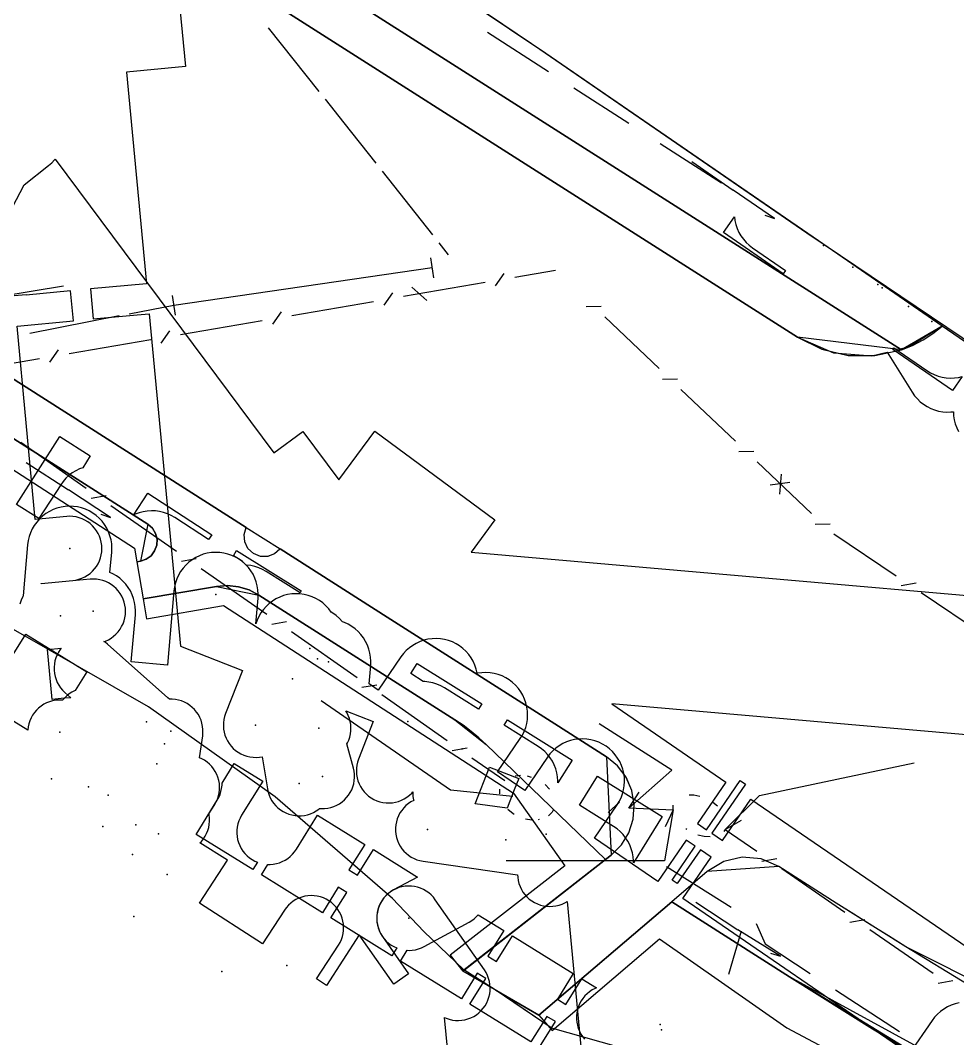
# Model space of a CAD drawing. Header units: metres. Extents: x -3782 to -2031, y 18790 to 19846.
# Drawn here: x -2467.7 to -2421.1, y 19615.4 to 19666 of the extents above; entities that cross this region are included whole.
import ezdxf

# ---------------------------------------------------------------- set-up
doc = ezdxf.new("R2010")
doc.units = ezdxf.units.M
for name, color, linetype in [('BENCH', 7, 'Continuous'), ('BOUNDARY', 7, 'Continuous'), ('CURB', 7, 'Continuous'), ('ELECTR_CABLE', 7, 'Continuous'), ('ELECTR_CABLE_COMM', 7, 'Continuous'), ('GAS', 7, 'Continuous'), ('GRASS', 7, 'Continuous'), ('GROUND', 7, 'Continuous'), ('OVERHEAD_POWER_LINE', 7, 'Continuous'), ('ROAD', 7, 'Continuous'), ('SEWER', 7, 'Continuous'), ('SIDEWALK_PATH', 7, 'Continuous'), ('TREE', 7, 'Continuous'), ('WATER_PIPELINE', 7, 'Continuous')]:
    doc.layers.add(name, color=color, linetype=linetype)

msp = doc.modelspace()

# ---------------------------------------------------------------- linework, layer by layer
at = {"layer": 'BENCH'}
msp.add_point((-2443.606, 19625.278), dxfattribs=at)
at = {"layer": 'BOUNDARY'}
for points in [[(-2419.987, 19607.631), (-2426.816, 19611.058), (-2433.941, 19613.818), (-2441.277, 19615.881), (-2441.355, 19615.925), (-2444.139, 19617.811), (-2445.697, 19618.812), (-2447.681, 19620.711), (-2449.238, 19622.35), (-2455.079, 19627.414), (-2461.381, 19631.891), (-2468.086, 19635.738), (-2475.131, 19638.921), (-2482.451, 19641.409), (-2489.976, 19643.178), (-2493.199, 19643.614), (-2495.313, 19644.008), (-2495.42, 19644.205), (-2498.71, 19650.978), (-2502.947, 19657.843), (-2507.854, 19664.246), (-2513.381, 19670.122)], [(-2446.438, 19667.642), (-2441.924, 19664.597), (-2428.377, 19655.277), (-2427.737, 19654.841), (-2414.11, 19645.658)]]:
    msp.add_lwpolyline(points, dxfattribs=at)
at = {"layer": 'CURB'}
for points in [[(-2423.945, 19649.646), (-2464.219, 19675.3)], [(-2429.103, 19650.265), (-2465.72, 19673.596)], [(-2488.205, 19664.047), (-2488.083, 19664.239), (-2483.941, 19665.158), (-2481.493, 19663.599), (-2481.053, 19662.971), (-2479.373, 19655.372), (-2456.513, 19640.809), (-2454.833, 19639.739), (-2449.516, 19636.353)], [(-2490.258, 19659.341), (-2461.409, 19640.964), (-2461.78, 19639.135), (-2461.957, 19639.105)], [(-2421.91, 19650.825), (-2423.945, 19649.646)], [(-2423.945, 19649.646), (-2429.103, 19650.265)], [(-2461.639, 19637.25), (-2458.004, 19637.872), (-2455.886, 19637.446), (-2446.154, 19631.247), (-2444.582, 19630.008), (-2438.656, 19624.289)], [(-2449.516, 19636.353), (-2441.17, 19631.036)], [(-2441.17, 19631.036), (-2438.608, 19629.404)], [(-2438.608, 19629.404), (-2438.372, 19624.511), (-2438.656, 19624.289)], [(-2438.656, 19624.289), (-2445.754, 19618.74)], [(-2430.035, 19623.943), (-2430.035, 19623.943), (-2433.594, 19623.695), (-2435.359, 19622.189)], [(-2423.716, 19619.95), (-2427.179, 19622.124), (-2430.035, 19623.943)], [(-2435.359, 19622.189), (-2441.965, 19616.552)], [(-2369.945, 19589.558), (-2385.416, 19595.289), (-2392.782, 19598.356), (-2429.511, 19618.464), (-2435.359, 19622.189)], [(-2372.192, 19594.32), (-2374.049, 19595.045), (-2374.356, 19595.166), (-2423.716, 19619.95)]]:
    msp.add_lwpolyline(points, dxfattribs=at)
at = {"layer": 'ELECTR_CABLE'}
for points in [[(-2455.423, 19665.666), (-2452.903, 19662.496)], [(-2444.526, 19665.439), (-2441.49, 19663.485)], [(-2440.229, 19662.674), (-2437.495, 19660.914)], [(-2452.592, 19662.104), (-2451.657, 19660.927)], [(-2451.657, 19660.927), (-2450.078, 19658.93)], [(-2435.932, 19659.908), (-2432.895, 19657.954)], [(-2449.767, 19658.538), (-2447.255, 19655.362)], [(-2446.945, 19654.97), (-2446.471, 19654.371)], [(-2447.349, 19654.214), (-2447.205, 19653.224)], [(-2447.277, 19653.719), (-2460.124, 19651.856)], [(-2460.196, 19652.351), (-2460.052, 19651.361)], [(-2460.124, 19651.856), (-2462.344, 19651.423)], [(-2462.834, 19651.328), (-2467.274, 19650.463)], [(-2435.618, 19623.938), (-2432.403, 19621.929)], [(-2431.162, 19621.107), (-2430.723, 19620.091)], [(-2432.53, 19618.595), (-2431.891, 19620.739)], [(-2430.723, 19620.091), (-2428.474, 19618.625)], [(-2427.217, 19617.806), (-2424.041, 19615.735)]]:
    msp.add_lwpolyline(points, dxfattribs=at)
for points in [[(-2432.785, 19655.475), (-2432.246, 19656.255), (-2432.222, 19656.07), (-2432.175, 19655.869), (-2432.108, 19655.674), (-2432.023, 19655.487), (-2431.92, 19655.308), (-2431.8, 19655.141), (-2431.664, 19654.986), (-2431.513, 19654.845), (-2431.35, 19654.72), (-2429.704, 19653.583), (-2429.815, 19653.423)], [(-2424.376, 19649.666), (-2424.32, 19649.746), (-2422.675, 19648.609), (-2422.5, 19648.501), (-2422.315, 19648.41), (-2422.122, 19648.337), (-2421.923, 19648.284), (-2421.72, 19648.25), (-2421.514, 19648.237), (-2421.308, 19648.244), (-2421.104, 19648.271), (-2420.921, 19648.314), (-2421.405, 19647.614)], [(-2464.649, 19643.78), (-2464.81, 19643.72), (-2464.995, 19643.629), (-2465.17, 19643.521), (-2465.334, 19643.396), (-2465.485, 19643.256), (-2465.621, 19643.101), (-2465.742, 19642.934), (-2466.832, 19641.253), (-2467.932, 19641.954), (-2465.782, 19645.327), (-2464.275, 19644.367)], [(-2461.413, 19642.51), (-2458.232, 19640.446), (-2458.386, 19640.209), (-2460.064, 19641.297), (-2460.242, 19641.401), (-2460.429, 19641.486), (-2460.624, 19641.553), (-2460.825, 19641.6), (-2461.029, 19641.628), (-2461.235, 19641.635), (-2461.441, 19641.622), (-2461.644, 19641.589), (-2461.843, 19641.536), (-2462.036, 19641.464), (-2462.117, 19641.425)], [(-2456.996, 19639.657), (-2453.78, 19637.648), (-2453.835, 19637.56), (-2455.531, 19638.62), (-2455.71, 19638.721), (-2455.899, 19638.803), (-2456.095, 19638.867), (-2456.297, 19638.911), (-2456.501, 19638.935), (-2456.521, 19638.935), (-2456.582, 19638.998), (-2456.739, 19639.132), (-2456.908, 19639.25), (-2457.154, 19639.404)], [(-2448.021, 19634.048), (-2444.805, 19632.039), (-2444.972, 19631.771), (-2446.668, 19632.831), (-2446.848, 19632.931), (-2447.037, 19633.014), (-2447.233, 19633.077), (-2447.435, 19633.121), (-2447.639, 19633.145), (-2447.716, 19633.147), (-2448.34, 19633.537)], [(-2443.533, 19631.244), (-2440.318, 19629.234), (-2441.02, 19628.11), (-2441.018, 19628.199), (-2441.035, 19628.404), (-2441.071, 19628.607), (-2441.127, 19628.805), (-2441.203, 19628.997), (-2441.296, 19629.181), (-2441.408, 19629.354), (-2441.535, 19629.516), (-2441.678, 19629.664), (-2441.835, 19629.798), (-2442.004, 19629.916), (-2443.7, 19630.976)], [(-2439.046, 19628.439), (-2435.83, 19626.429), (-2437.267, 19624.129), (-2437.265, 19624.219), (-2437.282, 19624.425), (-2437.318, 19624.628), (-2437.374, 19624.826), (-2437.45, 19625.018), (-2437.543, 19625.201), (-2437.655, 19625.375), (-2437.782, 19625.537), (-2437.925, 19625.685), (-2438.082, 19625.819), (-2438.251, 19625.936), (-2439.947, 19626.996)]]:
    msp.add_lwpolyline(points, close=True, dxfattribs=at)
at = {"layer": 'ELECTR_CABLE_COMM'}
for points in [[(-2444.122, 19652.822), (-2443.689, 19653.434)], [(-2443.167, 19653.255), (-2441.136, 19653.603)], [(-2473.365, 19651.557), (-2465.604, 19652.828)], [(-2448.706, 19652.306), (-2444.645, 19653.002)], [(-2449.662, 19651.873), (-2449.229, 19652.485)], [(-2448.287, 19652.757), (-2447.537, 19652.095)], [(-2454.246, 19651.356), (-2450.185, 19652.052)], [(-2439.614, 19651.791), (-2438.865, 19651.81)], [(-2455.201, 19650.923), (-2454.769, 19651.535)], [(-2438.696, 19651.284), (-2435.99, 19648.712)], [(-2459.785, 19650.407), (-2455.724, 19651.103)], [(-2460.741, 19649.974), (-2460.308, 19650.586)], [(-2465.325, 19649.457), (-2461.264, 19650.153)], [(-2466.28, 19649.025), (-2465.848, 19649.637)], [(-2470.864, 19648.508), (-2466.803, 19649.204)], [(-2435.822, 19648.186), (-2435.072, 19648.204)], [(-2434.903, 19647.678), (-2432.198, 19645.106)], [(-2467.73, 19645.046), (-2464.472, 19642.768)], [(-2432.029, 19644.58), (-2431.279, 19644.599)], [(-2431.111, 19644.073), (-2428.405, 19641.501)], [(-2429.921, 19643.458), (-2430.002, 19642.46)], [(-2429.484, 19643.046), (-2430.475, 19642.907)], [(-2464.226, 19642.273), (-2463.488, 19642.403)], [(-2463.243, 19641.908), (-2459.984, 19639.629)], [(-2428.236, 19640.975), (-2427.487, 19640.994)], [(-2427.301, 19640.489), (-2424.203, 19638.406)], [(-2459.739, 19639.134), (-2459.001, 19639.265)], [(-2458.755, 19638.77), (-2455.497, 19636.491)], [(-2423.948, 19637.916), (-2423.213, 19638.06)], [(-2422.958, 19637.569), (-2419.86, 19635.487)], [(-2455.251, 19635.996), (-2454.513, 19636.126)], [(-2454.268, 19635.631), (-2451.01, 19633.352)], [(-2450.764, 19632.857), (-2450.026, 19632.988)], [(-2446.362, 19627.739), (-2452.797, 19632.187)], [(-2449.78, 19632.493), (-2446.522, 19630.214)], [(-2435.357, 19628.728), (-2438.97, 19631.045)], [(-2446.277, 19629.719), (-2445.539, 19629.849)], [(-2445.293, 19629.354), (-2443.664, 19628.215)], [(-2431.006, 19627.483), (-2423.308, 19629.098)], [(-2443.143, 19628.457), (-2442.873, 19628.484)], [(-2437.489, 19626.854), (-2435.357, 19628.728)], [(-2442.551, 19628.453), (-2442.353, 19628.396)], [(-2441.656, 19628.019), (-2441.437, 19627.788)], [(-2443.259, 19627.425), (-2446.362, 19627.739)], [(-2443.916, 19627.566), (-2443.907, 19627.79)], [(-2437.489, 19626.854), (-2436.978, 19627.636)], [(-2434.489, 19627.512), (-2434.27, 19627.509)], [(-2434.27, 19627.509), (-2433.957, 19627.447)], [(-2432.703, 19625.793), (-2431.006, 19627.483)], [(-2438.516, 19626.633), (-2437.964, 19627.14)], [(-2435.298, 19626.775), (-2435.286, 19626.99)], [(-2433.323, 19627.145), (-2433.089, 19626.961)], [(-2443.254, 19626.568), (-2443.51, 19626.774)], [(-2443.199, 19626.538), (-2443.254, 19626.568)], [(-2441.315, 19626.65), (-2441.491, 19626.469)], [(-2441.245, 19626.772), (-2441.315, 19626.65)], [(-2437.49, 19626.855), (-2435.299, 19626.762)], [(-2435.299, 19626.762), (-2435.726, 19624.223)], [(-2435.299, 19626.762), (-2435.695, 19625.915)], [(-2442.316, 19626.249), (-2442.64, 19626.298)], [(-2441.955, 19626.276), (-2442.006, 19626.262)], [(-2432.703, 19625.793), (-2431.889, 19626.251)], [(-2434.61, 19625.786), (-2434.662, 19625.818)], [(-2433.751, 19625.432), (-2434.066, 19625.51)], [(-2433.448, 19625.412), (-2433.751, 19625.432)], [(-2432.703, 19625.793), (-2432.772, 19625.691)], [(-2432.703, 19625.793), (-2431.129, 19624.702)], [(-2433.445, 19625.412), (-2433.448, 19625.412)], [(-2435.726, 19624.223), (-2443.598, 19624.223)], [(-2430.881, 19624.208), (-2430.144, 19624.342)], [(-2429.896, 19623.848), (-2426.749, 19621.668)], [(-2426.501, 19621.174), (-2425.764, 19621.307)], [(-2425.516, 19620.813), (-2422.369, 19618.633)], [(-2422.121, 19618.139), (-2421.384, 19618.272)]]:
    msp.add_lwpolyline(points, dxfattribs=at)
at = {"layer": 'GAS'}
for points in [[(-2468.268, 19634.225), (-2467.477, 19635.5), (-2464.447, 19633.62), (-2465.017, 19632.7), (-2465.05, 19632.687), (-2465.19, 19632.615), (-2465.322, 19632.53), (-2465.445, 19632.432), (-2465.557, 19632.323), (-2465.645, 19632.219), (-2465.679, 19632.222), (-2465.836, 19632.225), (-2465.992, 19632.212), (-2466.147, 19632.184), (-2466.298, 19632.14), (-2466.444, 19632.083), (-2466.583, 19632.011), (-2466.715, 19631.925), (-2466.838, 19631.828), (-2466.951, 19631.718), (-2467.052, 19631.599), (-2467.141, 19631.469), (-2467.218, 19631.332), (-2467.28, 19631.188), (-2467.328, 19631.038), (-2467.361, 19630.885), (-2467.378, 19630.732), (-2468.423, 19631.38)], [(-2441.939, 19614.954), (-2441.148, 19616.228), (-2441.573, 19616.492), (-2442.364, 19615.217), (-2445.395, 19617.097), (-2444.604, 19618.372), (-2445.029, 19618.635), (-2445.82, 19617.36), (-2448.851, 19619.24), (-2448.517, 19619.778), (-2448.421, 19619.774), (-2448.264, 19619.782), (-2448.109, 19619.806), (-2447.956, 19619.845), (-2447.809, 19619.898), (-2447.667, 19619.966), (-2445.438, 19621.171), (-2445.303, 19621.252), (-2445.178, 19621.347), (-2445.062, 19621.453), (-2444.978, 19621.546), (-2443.711, 19620.76), (-2444.502, 19619.485), (-2444.077, 19619.221), (-2443.286, 19620.496), (-2440.255, 19618.616), (-2441.046, 19617.342), (-2440.621, 19617.078), (-2439.831, 19618.353), (-2439.106, 19617.903), (-2439.174, 19617.875), (-2439.313, 19617.802), (-2439.444, 19617.716), (-2439.566, 19617.617), (-2439.678, 19617.507), (-2439.778, 19617.386), (-2439.866, 19617.256), (-2439.941, 19617.118), (-2440.002, 19616.973), (-2440.049, 19616.823), (-2440.08, 19616.669), (-2440.097, 19616.513), (-2440.097, 19616.356), (-2440.083, 19616.2), (-2440.053, 19616.046), (-2440.009, 19615.895), (-2439.949, 19615.75), (-2439.876, 19615.611), (-2439.79, 19615.48), (-2439.691, 19615.358)]]:
    msp.add_lwpolyline(points, dxfattribs=at)
for points in [[(-2457.11, 19629.07), (-2455.692, 19628.19), (-2456.746, 19626.49), (-2456.822, 19626.353), (-2456.884, 19626.209), (-2456.932, 19626.059), (-2456.965, 19625.906), (-2456.983, 19625.75), (-2456.985, 19625.593), (-2456.972, 19625.436), (-2456.944, 19625.282), (-2456.901, 19625.131), (-2456.843, 19624.985), (-2456.771, 19624.846), (-2456.686, 19624.714), (-2456.588, 19624.591), (-2456.478, 19624.478), (-2456.359, 19624.377), (-2456.229, 19624.287), (-2456.092, 19624.211), (-2455.961, 19624.155), (-2456.187, 19623.791), (-2459.013, 19625.543), (-2457.959, 19627.243), (-2457.883, 19627.38), (-2457.821, 19627.524), (-2457.773, 19627.674), (-2457.74, 19627.827), (-2457.722, 19627.983), (-2457.721, 19628.084)], [(-2450.623, 19625.047), (-2451.414, 19623.772), (-2450.989, 19623.508), (-2450.198, 19624.783), (-2448.004, 19623.422), (-2449.189, 19622.781), (-2449.323, 19622.7), (-2449.449, 19622.606), (-2449.564, 19622.5), (-2449.669, 19622.383), (-2449.762, 19622.257), (-2449.842, 19622.122), (-2449.909, 19621.979), (-2449.961, 19621.831), (-2449.999, 19621.679), (-2450.021, 19621.523), (-2450.028, 19621.366), (-2450.019, 19621.21), (-2449.996, 19621.054), (-2449.957, 19620.902), (-2449.903, 19620.755), (-2449.835, 19620.613), (-2449.754, 19620.479), (-2449.66, 19620.353), (-2449.554, 19620.237), (-2449.437, 19620.132), (-2449.311, 19620.039), (-2449.176, 19619.959), (-2449.034, 19619.893), (-2449.275, 19619.504), (-2452.306, 19621.384), (-2451.516, 19622.658), (-2451.941, 19622.922), (-2452.731, 19621.647), (-2455.762, 19623.527), (-2455.438, 19624.05), (-2455.332, 19624.048), (-2455.175, 19624.061), (-2455.021, 19624.089), (-2454.87, 19624.133), (-2454.724, 19624.191), (-2454.584, 19624.262), (-2454.453, 19624.348), (-2454.33, 19624.445), (-2454.217, 19624.555), (-2454.116, 19624.675), (-2454.026, 19624.804), (-2452.972, 19626.503)]]:
    msp.add_lwpolyline(points, close=True, dxfattribs=at)
at = {"layer": 'GRASS'}
for points in [[(-2464.219, 19675.3), (-2423.945, 19649.646), (-2423.394, 19649.864), (-2422.869, 19650.135), (-2422.373, 19650.456), (-2421.91, 19650.825), (-2428.065, 19655.062), (-2441.616, 19664.39), (-2459.587, 19676.511)], [(-2420.582, 19612.982), (-2429.511, 19618.464), (-2435.359, 19622.189), (-2441.965, 19616.552), (-2441.315, 19615.791), (-2435.977, 19620.347), (-2429.638, 19615.917), (-2396.983, 19598.568)]]:
    msp.add_lwpolyline(points, dxfattribs=at)
for points in [[(-2490.258, 19659.341), (-2490.264, 19659.031), (-2490.254, 19658.722), (-2490.228, 19658.414), (-2490.187, 19658.107), (-2489.587, 19654.409), (-2487.422, 19654.76), (-2486.128, 19646.428), (-2488.236, 19646.088), (-2488.079, 19645.1), (-2483.963, 19645.765), (-2485.553, 19654.973), (-2462.073, 19639.783), (-2461.957, 19639.105), (-2461.78, 19639.135), (-2461.493, 19639.23), (-2461.251, 19639.402), (-2461.071, 19639.638), (-2460.966, 19639.922), (-2460.952, 19640.225), (-2461.026, 19640.512), (-2461.181, 19640.765), (-2461.409, 19640.964)], [(-2455.886, 19637.446), (-2456.379, 19637.699), (-2456.905, 19637.857), (-2457.452, 19637.915), (-2458.004, 19637.872), (-2461.639, 19637.25), (-2461.47, 19636.264), (-2457.647, 19636.919), (-2443.23, 19627.592), (-2440.68, 19623.976), (-2446.37, 19619.528), (-2445.754, 19618.74), (-2438.656, 19624.289), (-2444.582, 19630.008), (-2444.951, 19630.347), (-2445.337, 19630.667), (-2445.738, 19630.967), (-2446.154, 19631.247)]]:
    msp.add_lwpolyline(points, close=True, dxfattribs=at)
at = {"layer": 'GROUND'}
for points in [[(-2420.234, 19649.655), (-2421.91, 19650.825), (-2423.563, 19649.79), (-2424.004, 19649.683), (-2464.219, 19675.3)], [(-2446.438, 19667.642), (-2441.924, 19664.597), (-2428.377, 19655.277), (-2427.737, 19654.841), (-2414.11, 19645.658)], [(-2490.255, 19659.339), (-2461.409, 19640.964), (-2461.181, 19640.765), (-2461.026, 19640.512), (-2460.952, 19640.225), (-2460.966, 19639.922), (-2461.071, 19639.638), (-2461.251, 19639.402), (-2461.493, 19639.23), (-2461.78, 19639.135), (-2461.957, 19639.105), (-2461.639, 19637.25), (-2458.004, 19637.872), (-2457.452, 19637.915), (-2456.905, 19637.857), (-2456.379, 19637.699), (-2455.886, 19637.446), (-2446.154, 19631.247), (-2445.738, 19630.967), (-2445.337, 19630.667), (-2444.951, 19630.347), (-2444.582, 19630.008), (-2438.656, 19624.289), (-2445.678, 19618.8), (-2445.697, 19618.812), (-2447.681, 19620.711), (-2449.238, 19622.35), (-2455.079, 19627.414), (-2461.381, 19631.891), (-2468.086, 19635.738)], [(-2419.987, 19607.631), (-2426.816, 19611.058), (-2433.941, 19613.818), (-2441.277, 19615.881), (-2441.355, 19615.925), (-2444.108, 19617.79), (-2441.965, 19616.552), (-2435.359, 19622.189), (-2429.511, 19618.464), (-2425.38, 19615.877), (-2421.211, 19613.354), (-2417.003, 19610.897)]]:
    msp.add_lwpolyline(points, dxfattribs=at)
at = {"layer": 'OVERHEAD_POWER_LINE'}
for points in [[(-2434.369, 19659.007), (-2432.315, 19657.581)], [(-2430.246, 19656.177), (-2432.315, 19657.581)], [(-2430.735, 19656.346), (-2430.246, 19656.177)], [(-2467.451, 19644.035), (-2465.35, 19642.68)], [(-2463.261, 19641.306), (-2465.35, 19642.68)], [(-2463.752, 19641.469), (-2463.261, 19641.306)], [(-2434.164, 19622.173), (-2432.075, 19620.799)], [(-2429.949, 19619.483), (-2432.075, 19620.799)], [(-2430.444, 19619.632), (-2429.949, 19619.483)]]:
    msp.add_lwpolyline(points, dxfattribs=at)
at = {"layer": 'ROAD'}
for points in [[(-2465.72, 19673.595), (-2429.103, 19650.266), (-2429.102, 19650.265), (-2427.311, 19649.499), (-2427.308, 19649.498), (-2425.415, 19649.344), (-2425.411, 19649.344), (-2424.652, 19649.527), (-2423.402, 19647.531), (-2423.284, 19647.362), (-2423.15, 19647.205), (-2423.002, 19647.062), (-2422.84, 19646.935), (-2422.666, 19646.824), (-2422.483, 19646.73), (-2422.291, 19646.655), (-2422.092, 19646.599), (-2421.89, 19646.563), (-2421.684, 19646.547), (-2421.478, 19646.551), (-2421.36, 19646.565), (-2421.348, 19646.364), (-2421.315, 19646.16), (-2421.263, 19645.961), (-2421.191, 19645.768), (-2421.101, 19645.583)], [(-2420.619, 19618.059), (-2423.716, 19619.95), (-2424.585, 19620.489), (-2425.451, 19621.031), (-2426.316, 19621.576), (-2427.179, 19622.124), (-2430.034, 19623.943), (-2430.035, 19623.943), (-2430.917, 19624.323), (-2430.92, 19624.324), (-2431.854, 19624.405), (-2431.857, 19624.405), (-2432.769, 19624.195), (-2432.772, 19624.193), (-2433.593, 19623.695), (-2433.594, 19623.694), (-2435.359, 19622.189), (-2441.964, 19616.553), (-2441.965, 19616.553), (-2441.966, 19616.553), (-2445.754, 19618.74), (-2445.754, 19618.741), (-2438.656, 19624.289), (-2438.373, 19624.51), (-2438.372, 19624.511), (-2437.864, 19625.018), (-2437.862, 19625.02), (-2437.493, 19625.624), (-2437.492, 19625.626), (-2437.276, 19626.3), (-2437.275, 19626.302), (-2437.224, 19627.018), (-2437.224, 19627.02), (-2437.344, 19627.727), (-2437.345, 19627.729), (-2437.625, 19628.379), (-2437.626, 19628.381), (-2438.051, 19628.947), (-2438.053, 19628.949), (-2438.608, 19629.404), (-2438.609, 19629.405), (-2441.17, 19631.036), (-2449.516, 19636.353), (-2454.827, 19639.736), (-2454.831, 19639.737), (-2454.835, 19639.737), (-2454.839, 19639.735), (-2455.112, 19639.492), (-2455.114, 19639.491), (-2455.451, 19639.366), (-2455.453, 19639.366), (-2455.813, 19639.369), (-2455.815, 19639.37), (-2456.161, 19639.507), (-2456.162, 19639.508), (-2456.433, 19639.763), (-2456.434, 19639.765), (-2456.589, 19640.09), (-2456.59, 19640.091), (-2456.619, 19640.451), (-2456.619, 19640.452), (-2456.515, 19640.802), (-2456.515, 19640.807), (-2456.516, 19640.811), (-2456.519, 19640.814), (-2479.372, 19655.371)]]:
    msp.add_lwpolyline(points, dxfattribs=at)
at = {"layer": 'SEWER'}
for points in [[(-2460.212, 19670.752), (-2459.54, 19663.739), (-2462.473, 19663.458), (-2461.483, 19652.932), (-2464.264, 19652.671), (-2464.125, 19651.185), (-2461.941, 19651.39), (-2461.94, 19651.383), (-2461.343, 19651.439), (-2459.787, 19634.897), (-2456.709, 19633.694), (-2457.545, 19631.554), (-2457.595, 19631.405), (-2457.63, 19631.252), (-2457.65, 19631.097), (-2457.655, 19630.94), (-2457.644, 19630.783), (-2457.618, 19630.628), (-2457.576, 19630.477), (-2457.52, 19630.33), (-2457.45, 19630.189), (-2457.367, 19630.056), (-2457.271, 19629.932), (-2457.163, 19629.818), (-2457.045, 19629.715), (-2456.917, 19629.624), (-2456.781, 19629.546), (-2456.637, 19629.482), (-2456.488, 19629.432), (-2456.335, 19629.397), (-2456.18, 19629.377), (-2456.023, 19629.372), (-2455.866, 19629.383), (-2455.731, 19629.406), (-2455.464, 19627.803), (-2455.431, 19627.65), (-2455.383, 19627.5), (-2455.32, 19627.356), (-2455.243, 19627.219), (-2455.154, 19627.09), (-2455.052, 19626.97), (-2454.939, 19626.861), (-2454.816, 19626.764), (-2454.684, 19626.679), (-2454.544, 19626.608), (-2454.398, 19626.55), (-2454.247, 19626.507), (-2454.092, 19626.479), (-2453.936, 19626.467), (-2453.779, 19626.469), (-2453.623, 19626.488), (-2453.47, 19626.521), (-2453.32, 19626.569), (-2453.176, 19626.632), (-2453.039, 19626.708), (-2452.91, 19626.798), (-2452.871, 19626.831), (-2452.78, 19626.824), (-2452.623, 19626.826), (-2452.467, 19626.844), (-2452.314, 19626.878), (-2452.165, 19626.926), (-2452.021, 19626.989), (-2451.883, 19627.065), (-2451.754, 19627.155), (-2451.635, 19627.256), (-2451.526, 19627.369), (-2451.428, 19627.492), (-2451.343, 19627.624), (-2451.272, 19627.764), (-2451.214, 19627.91), (-2451.171, 19628.061), (-2451.143, 19628.216), (-2451.131, 19628.372), (-2451.133, 19628.529), (-2451.152, 19628.685), (-2451.185, 19628.839), (-2451.51, 19630.045), (-2451.483, 19630.092), (-2451.419, 19630.235), (-2451.369, 19630.384), (-2451.334, 19630.537), (-2451.314, 19630.693), (-2451.309, 19630.85), (-2451.32, 19631.006), (-2451.346, 19631.161), (-2451.387, 19631.313), (-2451.443, 19631.46), (-2451.513, 19631.6), (-2451.565, 19631.684), (-2450.203, 19631.151), (-2450.931, 19629.288), (-2450.981, 19629.139), (-2451.016, 19628.986), (-2451.036, 19628.83), (-2451.041, 19628.674), (-2451.03, 19628.517), (-2451.004, 19628.362), (-2450.962, 19628.211), (-2450.907, 19628.064), (-2450.837, 19627.923), (-2450.753, 19627.79), (-2450.657, 19627.666), (-2450.549, 19627.552), (-2450.431, 19627.449), (-2450.303, 19627.358), (-2450.167, 19627.28), (-2450.023, 19627.215), (-2449.875, 19627.165), (-2449.722, 19627.13), (-2449.566, 19627.11), (-2449.409, 19627.106), (-2449.252, 19627.117), (-2449.097, 19627.143), (-2448.946, 19627.184), (-2448.799, 19627.24), (-2448.659, 19627.31), (-2448.526, 19627.393), (-2448.401, 19627.489), (-2448.287, 19627.597), (-2448.237, 19627.655), (-2448.239, 19627.578), (-2448.228, 19627.422), (-2448.202, 19627.267), (-2448.192, 19627.231), (-2448.326, 19627.159), (-2448.457, 19627.071), (-2448.578, 19626.971), (-2448.688, 19626.859), (-2448.787, 19626.737), (-2448.874, 19626.606), (-2448.947, 19626.468), (-2449.007, 19626.322), (-2449.052, 19626.172), (-2449.082, 19626.018), (-2449.096, 19625.861), (-2449.096, 19625.704), (-2449.08, 19625.548), (-2449.048, 19625.394), (-2449.002, 19625.244), (-2448.941, 19625.099), (-2448.867, 19624.961), (-2448.779, 19624.831), (-2448.679, 19624.71), (-2448.567, 19624.6), (-2448.445, 19624.501), (-2448.314, 19624.414), (-2448.176, 19624.34), (-2448.03, 19624.281), (-2447.88, 19624.236), (-2447.726, 19624.206), (-2443.028, 19623.53), (-2443.016, 19623.406), (-2442.994, 19623.251), (-2442.956, 19623.098), (-2442.904, 19622.95), (-2442.837, 19622.808), (-2442.757, 19622.673), (-2442.664, 19622.546), (-2442.559, 19622.43), (-2442.443, 19622.324), (-2442.317, 19622.23), (-2442.183, 19622.148), (-2442.041, 19622.081), (-2441.894, 19622.027), (-2441.741, 19621.989), (-2441.586, 19621.965), (-2441.429, 19621.957), (-2441.273, 19621.964), (-2441.117, 19621.986), (-2440.965, 19622.024), (-2440.817, 19622.076), (-2440.675, 19622.143), (-2440.569, 19622.205), (-2439.704, 19613.052)], [(-2446.269, 19612.376), (-2446.652, 19616.429), (-2446.57, 19616.393), (-2446.422, 19616.343), (-2446.268, 19616.308), (-2446.113, 19616.288), (-2445.956, 19616.284), (-2445.799, 19616.295), (-2445.644, 19616.321), (-2445.493, 19616.362), (-2445.346, 19616.418), (-2445.206, 19616.488), (-2445.073, 19616.572), (-2444.948, 19616.668), (-2444.834, 19616.776), (-2444.731, 19616.894), (-2444.64, 19617.022), (-2444.563, 19617.159), (-2444.498, 19617.302), (-2444.449, 19617.451), (-2444.414, 19617.604), (-2444.394, 19617.76), (-2444.389, 19617.917), (-2444.4, 19618.073), (-2444.427, 19618.228), (-2444.468, 19618.379), (-2444.524, 19618.526), (-2444.594, 19618.667), (-2444.677, 19618.8), (-2447.116, 19622.29), (-2447.212, 19622.414), (-2447.32, 19622.528), (-2447.439, 19622.631), (-2447.567, 19622.722), (-2447.703, 19622.8), (-2447.846, 19622.864), (-2447.995, 19622.914), (-2448.148, 19622.949), (-2448.304, 19622.969), (-2448.461, 19622.973), (-2448.618, 19622.962), (-2448.773, 19622.936), (-2448.924, 19622.895), (-2449.071, 19622.839), (-2449.211, 19622.769), (-2449.344, 19622.685), (-2449.468, 19622.589), (-2449.583, 19622.481), (-2449.686, 19622.363), (-2449.776, 19622.235), (-2449.854, 19622.099), (-2449.918, 19621.955), (-2449.968, 19621.806), (-2450.003, 19621.653), (-2450.023, 19621.497), (-2450.028, 19621.341), (-2450.017, 19621.184), (-2449.99, 19621.029), (-2449.949, 19620.878), (-2449.893, 19620.731), (-2449.823, 19620.59), (-2449.739, 19620.457), (-2448.446, 19618.606), (-2449.184, 19618.091), (-2450.902, 19620.551), (-2452.534, 19618.034), (-2453.021, 19618.35), (-2451.932, 19620.028), (-2451.853, 19620.163), (-2451.788, 19620.306), (-2451.737, 19620.455), (-2451.701, 19620.607), (-2451.68, 19620.763), (-2451.675, 19620.92), (-2451.684, 19621.077), (-2451.71, 19621.232), (-2451.75, 19621.383), (-2451.805, 19621.531), (-2451.874, 19621.672), (-2451.956, 19621.805), (-2452.052, 19621.93), (-2452.159, 19622.045), (-2452.276, 19622.149), (-2452.404, 19622.241), (-2452.539, 19622.319), (-2452.682, 19622.385), (-2452.831, 19622.436), (-2452.984, 19622.472), (-2453.139, 19622.493), (-2453.296, 19622.498), (-2453.453, 19622.488), (-2453.608, 19622.463), (-2453.76, 19622.423), (-2453.907, 19622.368), (-2454.048, 19622.299), (-2454.181, 19622.216), (-2454.306, 19622.121), (-2454.421, 19622.014), (-2454.525, 19621.896), (-2454.617, 19621.769), (-2455.705, 19620.091), (-2458.837, 19622.123), (-2457.447, 19624.264), (-2458.818, 19625.121), (-2458.744, 19625.196), (-2458.646, 19625.318), (-2458.559, 19625.449), (-2458.486, 19625.588), (-2458.428, 19625.734), (-2458.383, 19625.885), (-2458.354, 19626.039), (-2458.34, 19626.195), (-2458.341, 19626.352), (-2458.357, 19626.508), (-2458.369, 19626.566), (-2458.085, 19627.022), (-2458.008, 19627.159), (-2457.945, 19627.302), (-2457.897, 19627.452), (-2457.863, 19627.605), (-2457.845, 19627.761), (-2457.842, 19627.918), (-2457.855, 19628.075), (-2457.882, 19628.229), (-2457.925, 19628.38), (-2457.982, 19628.527), (-2458.054, 19628.666), (-2458.139, 19628.799), (-2458.236, 19628.922), (-2458.345, 19629.035), (-2458.464, 19629.137), (-2458.593, 19629.226), (-2458.73, 19629.303), (-2458.838, 19629.35), (-2458.683, 19630.442), (-2458.668, 19630.599), (-2458.669, 19630.756), (-2458.686, 19630.912), (-2458.717, 19631.066), (-2458.764, 19631.216), (-2458.825, 19631.36), (-2458.899, 19631.498), (-2458.987, 19631.628), (-2459.088, 19631.749), (-2459.199, 19631.86), (-2459.321, 19631.959), (-2459.452, 19632.045), (-2459.591, 19632.118), (-2459.737, 19632.177), (-2459.887, 19632.222), (-2460.041, 19632.252), (-2460.198, 19632.266), (-2460.34, 19632.265), (-2460.413, 19632.336), (-2463.411, 19634.997), (-2463.533, 19635.095), (-2463.59, 19635.132), (-2463.514, 19635.159), (-2463.372, 19635.225), (-2463.237, 19635.306), (-2463.11, 19635.399), (-2462.994, 19635.503), (-2462.888, 19635.619), (-2462.793, 19635.745), (-2462.712, 19635.879), (-2462.644, 19636.021), (-2462.591, 19636.169), (-2462.552, 19636.321), (-2462.528, 19636.476), (-2462.52, 19636.633), (-2462.527, 19636.79), (-2462.549, 19636.945), (-2462.587, 19637.097), (-2462.639, 19637.246), (-2462.705, 19637.388), (-2462.786, 19637.523), (-2462.879, 19637.649), (-2462.983, 19637.766), (-2463.099, 19637.872), (-2463.225, 19637.966), (-2463.359, 19638.048), (-2463.501, 19638.115), (-2463.649, 19638.169), (-2463.801, 19638.208), (-2463.956, 19638.231), (-2464.113, 19638.24), (-2464.27, 19638.233), (-2466.708, 19638.004), (-2466.71, 19638.025), (-2465.145, 19638.172), (-2464.99, 19638.194), (-2464.837, 19638.232), (-2464.689, 19638.284), (-2464.547, 19638.35), (-2464.412, 19638.431), (-2464.285, 19638.524), (-2464.169, 19638.628), (-2464.063, 19638.744), (-2463.968, 19638.87), (-2463.887, 19639.004), (-2463.819, 19639.146), (-2463.766, 19639.294), (-2463.727, 19639.446), (-2463.703, 19639.601), (-2463.695, 19639.758), (-2463.702, 19639.915), (-2463.724, 19640.07), (-2463.762, 19640.222), (-2463.814, 19640.371), (-2463.88, 19640.513), (-2463.961, 19640.648), (-2464.054, 19640.774), (-2464.158, 19640.891), (-2464.274, 19640.997), (-2464.4, 19641.091), (-2464.534, 19641.173), (-2464.676, 19641.24), (-2464.824, 19641.294), (-2464.976, 19641.333), (-2465.131, 19641.356), (-2465.288, 19641.365), (-2465.445, 19641.358), (-2467.01, 19641.211), (-2467.914, 19650.828), (-2465.111, 19651.092), (-2465.25, 19652.578), (-2467.457, 19652.37), (-2467.457, 19652.378), (-2468.055, 19652.322)]]:
    msp.add_lwpolyline(points, dxfattribs=at)
for points in [[(-2465.57, 19632.311), (-2465.57, 19632.312), (-2466.168, 19632.256), (-2466.401, 19634.74), (-2465.716, 19634.805), (-2465.768, 19634.74), (-2465.854, 19634.609), (-2465.926, 19634.469), (-2465.985, 19634.324), (-2466.029, 19634.173), (-2466.058, 19634.019), (-2466.072, 19633.862), (-2466.07, 19633.705), (-2466.053, 19633.549), (-2466.021, 19633.395), (-2465.973, 19633.246), (-2465.912, 19633.101), (-2465.836, 19632.963), (-2465.748, 19632.834), (-2465.647, 19632.714), (-2465.535, 19632.604), (-2465.24, 19632.342)], [(-2442.972, 19628.324), (-2443.19, 19627.765), (-2443.188, 19627.765), (-2443.55, 19626.838), (-2445.134, 19627.066), (-2444.421, 19628.89)]]:
    msp.add_lwpolyline(points, close=True, dxfattribs=at)
at = {"layer": 'SIDEWALK_PATH'}
for points in [[(-2465.72, 19673.596), (-2429.103, 19650.265), (-2427.891, 19649.673), (-2426.594, 19649.368), (-2425.262, 19649.357), (-2423.945, 19649.646), (-2464.219, 19675.3)], [(-2490.258, 19659.341), (-2461.409, 19640.964), (-2461.181, 19640.765), (-2461.026, 19640.512), (-2460.952, 19640.225), (-2460.966, 19639.922), (-2461.071, 19639.638), (-2461.251, 19639.402), (-2461.493, 19639.23), (-2461.78, 19639.135), (-2461.957, 19639.105), (-2461.639, 19637.25), (-2458.004, 19637.872), (-2457.452, 19637.915), (-2456.905, 19637.857), (-2456.379, 19637.699), (-2455.886, 19637.446), (-2446.154, 19631.247), (-2445.738, 19630.967), (-2445.337, 19630.667), (-2444.951, 19630.347), (-2444.582, 19630.008), (-2438.656, 19624.289), (-2438.372, 19624.511), (-2437.863, 19625.019), (-2437.493, 19625.625), (-2437.275, 19626.301), (-2437.224, 19627.019), (-2437.344, 19627.728), (-2437.626, 19628.38), (-2438.052, 19628.948), (-2438.608, 19629.404), (-2441.17, 19631.036), (-2449.516, 19636.353), (-2454.833, 19639.739), (-2455.113, 19639.492), (-2455.452, 19639.366), (-2455.814, 19639.369), (-2456.161, 19639.508), (-2456.434, 19639.764), (-2456.589, 19640.09), (-2456.619, 19640.451), (-2456.513, 19640.809), (-2479.373, 19655.372)]]:
    msp.add_lwpolyline(points, dxfattribs=at)
msp.add_lwpolyline([(-2423.716, 19619.95), (-2424.584, 19620.489), (-2425.451, 19621.031), (-2426.316, 19621.576), (-2427.179, 19622.124), (-2430.035, 19623.943), (-2430.919, 19624.323), (-2431.855, 19624.405), (-2432.771, 19624.194), (-2433.594, 19623.695), (-2435.359, 19622.189), (-2429.511, 19618.464), (-2425.38, 19615.877), (-2421.211, 19613.354), (-2417.003, 19610.897), (-2412.757, 19608.504), (-2411.198, 19612.602), (-2414.36, 19614.385), (-2417.5, 19616.203), (-2420.619, 19618.058)], close=True, dxfattribs=at)
at = {"layer": 'TREE'}
for p in [(-2427.809, 19654.826), (-2426.362, 19653.76), (-2425.122, 19652.887), (-2424.892, 19652.72), (-2423.597, 19651.798), (-2422.422, 19651.053), (-2465.294, 19639.764), (-2458.021, 19637.468), (-2464.12, 19636.64), (-2465.76, 19636.408), (-2453.353, 19634.783), (-2452.975, 19634.275), (-2452.421, 19634.13), (-2454.214, 19633.278), (-2461.474, 19631.14), (-2448.485, 19631.151), (-2465.782, 19630.626), (-2460.267, 19630.668), (-2456.055, 19630.972), (-2452.909, 19630.818), (-2460.581, 19630.042), (-2445.783, 19629.801), (-2460.959, 19629.046), (-2466.198, 19628.313), (-2453.886, 19628.066), (-2452.73, 19628.423), (-2464.365, 19627.914), (-2463.39, 19627.491), (-2463.655, 19625.934), (-2462.001, 19626.018), (-2460.876, 19625.576), (-2447.498, 19625.79), (-2441.613, 19625.561), (-2462.176, 19624.535), (-2460.45, 19623.542), (-2462.1, 19621.464), (-2448.428, 19621.374), (-2454.492, 19619.022), (-2457.731, 19618.727), (-2435.938, 19616.085), (-2435.864, 19615.827)]:
    msp.add_point(p, dxfattribs=at)
at = {"layer": 'WATER_PIPELINE'}
for points in [[(-2472.21, 19648.971), (-2467.565, 19657.849), (-2466.346, 19658.807), (-2466.191, 19658.943), (-2466.049, 19659.092), (-2466.025, 19659.124), (-2455.139, 19644.52), (-2453.706, 19645.588), (-2451.912, 19643.184), (-2450.131, 19645.598), (-2444.15, 19641.184), (-2445.338, 19639.575), (-2403.99, 19635.964)], [(-2421.072, 19617.161), (-2421.273, 19617.114), (-2421.468, 19617.046), (-2421.655, 19616.96), (-2421.833, 19616.856), (-2422, 19616.736), (-2422.154, 19616.599), (-2422.294, 19616.448), (-2422.419, 19616.284), (-2423.549, 19614.634), (-2434.816, 19622.349), (-2433.404, 19624.412), (-2433.931, 19624.773), (-2435.084, 19623.091), (-2435.347, 19623.271), (-2434.195, 19624.953), (-2434.642, 19625.259), (-2436.054, 19623.197), (-2439.208, 19625.356), (-2438.078, 19627.007), (-2437.97, 19627.182), (-2437.879, 19627.367), (-2437.808, 19627.561), (-2437.755, 19627.76), (-2437.723, 19627.964), (-2437.71, 19628.169), (-2437.718, 19628.375), (-2437.746, 19628.579), (-2437.794, 19628.78), (-2437.861, 19628.975), (-2437.947, 19629.162), (-2438.051, 19629.34), (-2438.172, 19629.507), (-2438.309, 19629.661), (-2438.46, 19629.801), (-2438.624, 19629.926), (-2438.799, 19630.034), (-2438.985, 19630.124), (-2439.178, 19630.196), (-2439.377, 19630.248), (-2439.581, 19630.281), (-2439.786, 19630.293), (-2439.992, 19630.285), (-2440.197, 19630.257), (-2440.397, 19630.21), (-2440.592, 19630.142), (-2440.779, 19630.056), (-2440.957, 19629.952), (-2441.124, 19629.832), (-2441.278, 19629.695), (-2441.418, 19629.544), (-2441.543, 19629.38), (-2442.673, 19627.729), (-2444.023, 19628.654), (-2442.893, 19630.304), (-2442.785, 19630.48), (-2442.695, 19630.665), (-2442.623, 19630.858), (-2442.571, 19631.058), (-2442.538, 19631.261), (-2442.526, 19631.467), (-2442.534, 19631.673), (-2442.562, 19631.877), (-2442.609, 19632.077), (-2442.677, 19632.272), (-2442.763, 19632.459), (-2442.866, 19632.637), (-2442.987, 19632.804), (-2443.124, 19632.959), (-2443.275, 19633.099), (-2443.439, 19633.223), (-2443.615, 19633.331), (-2443.8, 19633.422), (-2443.993, 19633.493), (-2444.193, 19633.545), (-2444.396, 19633.578), (-2444.602, 19633.59), (-2444.808, 19633.583), (-2445.012, 19633.555), (-2445.028, 19633.551), (-2445.03, 19633.567), (-2445.078, 19633.768), (-2445.145, 19633.963), (-2445.231, 19634.15), (-2445.335, 19634.328), (-2445.456, 19634.495), (-2445.593, 19634.649), (-2445.744, 19634.789), (-2445.908, 19634.914), (-2446.084, 19635.022), (-2446.269, 19635.112), (-2446.462, 19635.184), (-2446.661, 19635.236), (-2446.865, 19635.269), (-2447.071, 19635.281), (-2447.277, 19635.273), (-2447.481, 19635.245), (-2447.681, 19635.198), (-2447.876, 19635.13), (-2448.063, 19635.044), (-2448.241, 19634.94), (-2448.408, 19634.82), (-2448.562, 19634.683), (-2448.703, 19634.532), (-2448.827, 19634.368), (-2449.957, 19632.718), (-2450.409, 19633.027), (-2450.329, 19633.947), (-2450.321, 19634.153), (-2450.333, 19634.359), (-2450.366, 19634.562), (-2450.418, 19634.762), (-2450.49, 19634.955), (-2450.58, 19635.14), (-2450.688, 19635.316), (-2450.812, 19635.48), (-2450.952, 19635.631), (-2451.107, 19635.768), (-2451.274, 19635.889), (-2451.452, 19635.993), (-2451.639, 19636.079), (-2451.726, 19636.109), (-2451.744, 19636.133), (-2451.884, 19636.284), (-2452.039, 19636.421), (-2452.206, 19636.542), (-2452.287, 19636.589), (-2452.294, 19636.601), (-2452.419, 19636.765), (-2452.559, 19636.916), (-2452.713, 19637.053), (-2452.88, 19637.174), (-2453.058, 19637.278), (-2453.245, 19637.364), (-2453.44, 19637.431), (-2453.64, 19637.479), (-2453.845, 19637.507), (-2454.051, 19637.515), (-2454.256, 19637.502), (-2454.46, 19637.47), (-2454.659, 19637.418), (-2454.852, 19637.346), (-2455.038, 19637.256), (-2455.213, 19637.148), (-2455.377, 19637.023), (-2455.529, 19636.883), (-2455.665, 19636.729), (-2455.786, 19636.562), (-2455.89, 19636.384), (-2455.976, 19636.197), (-2456.04, 19636.012), (-2455.929, 19637.286), (-2455.921, 19637.492), (-2455.933, 19637.698), (-2455.966, 19637.901), (-2456.018, 19638.101), (-2456.09, 19638.294), (-2456.18, 19638.479), (-2456.288, 19638.655), (-2456.412, 19638.819), (-2456.552, 19638.97), (-2456.707, 19639.107), (-2456.874, 19639.228), (-2457.052, 19639.332), (-2457.239, 19639.418), (-2457.434, 19639.485), (-2457.634, 19639.533), (-2457.838, 19639.561), (-2458.044, 19639.569), (-2458.25, 19639.556), (-2458.453, 19639.524), (-2458.653, 19639.472), (-2458.846, 19639.4), (-2459.031, 19639.31), (-2459.207, 19639.202), (-2459.371, 19639.077), (-2459.522, 19638.937), (-2459.659, 19638.783), (-2459.78, 19638.616), (-2459.884, 19638.438), (-2459.97, 19638.251), (-2460.037, 19638.056), (-2460.085, 19637.856), (-2460.113, 19637.651), (-2460.435, 19633.967), (-2462.232, 19634.124), (-2462.028, 19636.457), (-2462.02, 19636.663), (-2462.032, 19636.869), (-2462.065, 19637.072), (-2462.117, 19637.272), (-2462.189, 19637.465), (-2462.279, 19637.65), (-2462.387, 19637.826), (-2462.511, 19637.99), (-2462.651, 19638.141), (-2462.806, 19638.278), (-2462.973, 19638.399), (-2463.151, 19638.503), (-2463.291, 19638.567), (-2463.203, 19639.582), (-2463.195, 19639.788), (-2463.207, 19639.994), (-2463.24, 19640.197), (-2463.292, 19640.397), (-2463.364, 19640.59), (-2463.454, 19640.775), (-2463.562, 19640.951), (-2463.686, 19641.115), (-2463.826, 19641.266), (-2463.981, 19641.403), (-2464.148, 19641.524), (-2464.326, 19641.628), (-2464.513, 19641.714), (-2464.708, 19641.781), (-2464.908, 19641.829), (-2465.112, 19641.857), (-2465.318, 19641.865), (-2465.524, 19641.852), (-2465.727, 19641.82), (-2465.927, 19641.768), (-2466.12, 19641.696), (-2466.305, 19641.606), (-2466.481, 19641.498), (-2466.645, 19641.373), (-2466.796, 19641.233), (-2466.933, 19641.079), (-2467.054, 19640.912), (-2467.158, 19640.734), (-2467.244, 19640.547), (-2467.311, 19640.352), (-2467.359, 19640.152), (-2467.387, 19639.947), (-2467.609, 19637.4), (-2467.623, 19637.377), (-2467.709, 19637.19), (-2467.776, 19636.995)], [(-2393.041, 19628.081), (-2438.346, 19632.038), (-2432.664, 19628.147), (-2434.078, 19626.082), (-2433.631, 19625.776), (-2431.957, 19628.221), (-2431.693, 19628.041), (-2433.368, 19625.596), (-2432.84, 19625.235), (-2431.426, 19627.3), (-2410.179, 19612.75)]]:
    msp.add_lwpolyline(points, dxfattribs=at)

doc.saveas('drawing.dxf')
